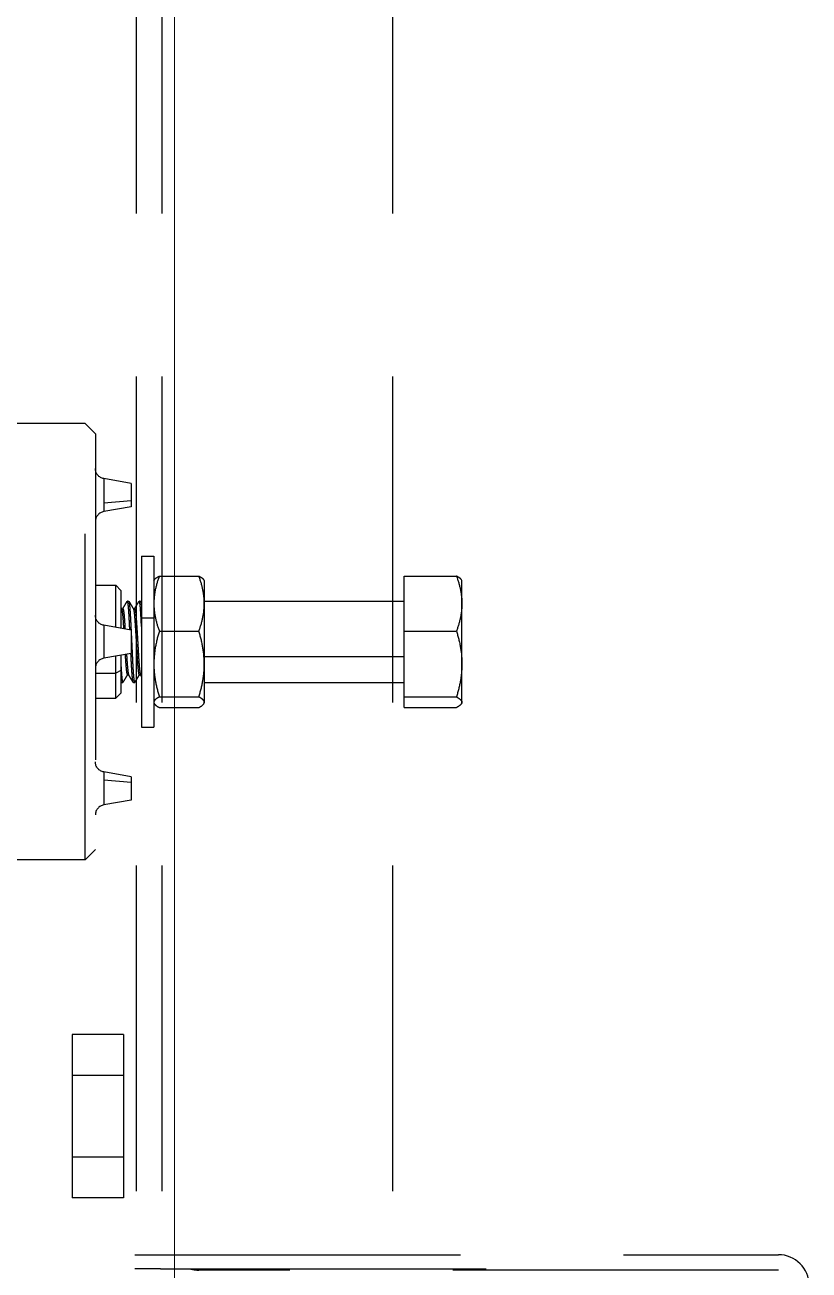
# Model space of a CAD drawing. Extents: x -32000 to 416743, y -254124 to 144214.
# Drawn here: x 255470.8 to 255623.8, y 64387.7 to 64630.4 of the extents above; entities that cross this region are included whole.
import ezdxf

# ---------------------------------------------------------------- set-up
doc = ezdxf.new("R2010")
doc.units = 0
doc.header["$LTSCALE"] = 10
doc.linetypes.add('XFM1Q40$0$HIDDEN', pattern=[9.525, 6.35, -3.175])
doc.layers.add('XFM1Q40$0$M-EQPM-MAU', color=22, linetype='Continuous')
doc.layers.add('XFM7P40ICA$0$H12PL4$0$L40_19_MEJI', color=252, linetype='Continuous')

# ---------------------------------------------------------------- blocks, each defined once
blk = doc.blocks.new('XFM1Q40')
at = {"color": 252, "linetype": 'XFM1Q40$0$HIDDEN'}
for p, q in [((255482.59, 64552.67, 84.67), (255467.59, 64552.67, 84.67)), ((255484.59, 64550.67, 84.67), (255482.59, 64552.67, 84.67)), ((255491.59, 64541.02, 101.17), (255486.24, 64541.96, 101.17)), ((255491.59, 64537.62, 103.14), (255486.24, 64537.15, 103.95)), ((255491.59, 64536.49, 101.17), (255486.24, 64535.54, 101.17)), ((255493.59, 64526.83, 86.67), (255496, 64526.83, 86.67)), ((255496, 64522.08, 86.67), (255496.08, 64522.22, 86.67)), ((255497.07, 64522.98, 91.69), (255504.77, 64522.98, 91.69)), ((255505.83, 64522.08, 86.67), (255505.75, 64522.22, 86.67)), ((255544.79, 64512.24, 100.27), (255544.79, 64522.98, 91.69)), ((255544.79, 64522.98, 91.69), (255555, 64522.98, 91.69)), ((255556.07, 64522.08, 86.67), (255555.99, 64522.22, 86.67)), ((255484.59, 64521.17, 86.67), (255488.59, 64521.17, 86.67)), ((255489.59, 64520.17, 86.67), (255488.59, 64521.17, 86.67)), ((255490.84, 64518.11, 86.67), (255491.08, 64518.11, 86.67)), ((255493.15, 64518.11, 86.67), (255493.39, 64518.11, 86.67)), ((255505.82, 64518.11, 86.67), (255505.82, 64518.11, 86.67)), ((255505.83, 64518.11, 86.67), (255544.79, 64518.11, 86.67)), ((255489.68, 64516.61, 86.67), (255489.95, 64516.61, 86.67)), ((255491.99, 64516.61, 86.67), (255492.26, 64516.61, 86.67)), ((255493.59, 64514.86, 102.66), (255496, 64514.86, 102.66)), ((255491.59, 64512.44, 117.67), (255486.24, 64513.38, 117.67)), ((255497.07, 64512.24, 100.27), (255504.77, 64512.24, 100.27)), ((255544.79, 64499.43, 95.26), (255544.79, 64512.24, 100.27)), ((255544.79, 64512.24, 100.27), (255555, 64512.24, 100.27)), ((255491.59, 64507.91, 117.67), (255486.24, 64506.96, 117.67)), ((255491.56, 64507.28, 94.07), (255491.8, 64507.28, 94.07)), ((255492.69, 64507.83, 92.67), (255492.98, 64507.83, 92.67)), ((255505.83, 64507.28, 94.07), (255544.79, 64507.28, 94.07)), ((255484.59, 64504.04, 95.8), (255488.59, 64504.04, 95.8)), ((255489.59, 64504.59, 94.97), (255488.59, 64504.04, 95.8)), ((255490.82, 64503.73, 86.67), (255491.09, 64503.73, 86.67)), ((255493.13, 64503.73, 86.67), (255493.4, 64503.73, 86.67)), ((255489.59, 64500.17, 86.67), (255488.59, 64499.17, 86.67)), ((255489.69, 64502.23, 86.67), (255489.92, 64502.23, 86.67)), ((255492, 64502.23, 86.67), (255492.23, 64502.23, 86.67)), ((255505.85, 64502.23, 86.67), (255544.79, 64502.23, 86.67)), ((255484.59, 64499.17, 86.67), (255488.59, 64499.17, 86.67)), ((255496, 64498.26, 86.67), (255496.08, 64498.12, 86.67)), ((255497.07, 64499.43, 95.26), (255504.77, 64499.43, 95.26)), ((255505.83, 64498.26, 86.67), (255505.75, 64498.12, 86.67)), ((255544.79, 64497.36, 81.66), (255544.79, 64499.43, 95.26)), ((255544.79, 64499.43, 95.26), (255555, 64499.43, 95.26)), ((255556.07, 64498.26, 86.67), (255555.99, 64498.12, 86.67)), ((255497.07, 64497.36, 81.66), (255504.77, 64497.36, 81.66)), ((255544.79, 64497.36, 81.66), (255555, 64497.36, 81.66)), ((255493.59, 64493.51, 86.67), (255496, 64493.51, 86.67)), ((255491.59, 64483.86, 101.17), (255486.24, 64484.8, 101.17)), ((255491.59, 64482.73, 103.14), (255486.24, 64483.2, 103.95)), ((255491.59, 64479.33, 101.17), (255486.24, 64478.38, 101.17)), ((255484.59, 64469.67, 84.67), (255482.59, 64467.67, 84.67)), ((255482.59, 64467.67, 84.67), (255467.59, 64467.67, 84.67))]:
    blk.add_line(p, q, dxfattribs=at)
at = {"color": 252, "linetype": 'XFM1Q40$0$HIDDEN', "extrusion": (-1, -7.77156e-16, -6.59239e-17)}
blk.add_arc((-64510.17, 84.67, -255482.59), 42.5, 0, 180, dxfattribs=at)
at = {"color": 252, "linetype": 'XFM1Q40$0$HIDDEN', "extrusion": (1, 7.77156e-16, 6.59239e-17)}
for centre, radius, start, end in [((64510.17, 84.67, 255484.59), 40.5, 0, 180), ((64538.75, 101.17, 255486.24), 3.21, 0, 120), ((64538.75, 101.17, 255491.59), 2.27, 0, 120), ((64538.75, 101.17, 255486.24), 3.21, 120, 180), ((64538.75, 101.17, 255491.59), 2.27, 120, 180), ((64510.17, 117.67, 255486.24), 3.21, 0, 180), ((64510.17, 117.67, 255491.59), 2.27, 0, 180), ((64481.59, 101.17, 255486.24), 3.21, 0, 60), ((64481.59, 101.17, 255486.24), 3.21, 60, 180), ((64481.59, 101.17, 255491.59), 2.27, 0, 60), ((64481.59, 101.17, 255491.59), 2.27, 60, 180)]:
    blk.add_arc(centre, radius, start, end, dxfattribs=at)
at = {"color": 252, "linetype": 'XFM1Q40$0$HIDDEN', "extrusion": (6.59239e-17, -2.22045e-16, -1)}
for centre in [(-255486.59, 64543.93, -101.17), (-255486.59, 64515.35, -117.67), (-255486.59, 64486.77, -101.17)]:
    blk.add_arc(centre, 2, 280, 0, dxfattribs=at)
at = {"color": 252, "linetype": 'XFM1Q40$0$HIDDEN'}
for centre in [(255486.59, 64533.57, 101.17), (255486.59, 64504.99, 117.67), (255486.59, 64476.42, 101.17)]:
    blk.add_arc(centre, 2, 100, 180, dxfattribs=at)
at = {"color": 252, "linetype": 'XFM1Q40$0$HIDDEN', "extrusion": (1, 8.76431e-16, 9.95038e-17)}
for centre, radius, start, end in [((64510.17, 86.67, 255493.59), 16.66, 0, 73.6602), ((64510.17, 86.67, 255496), 16.66, 0, 73.6602), ((64510.17, 86.67, 255505.83), 11.91, 0, 51.3671), ((64510.17, 86.67, 255505.83), 11.91, 51.3671, 111.3671), ((64510.17, 86.67, 255493.59), 16.66, 73.6602, 180), ((64510.17, 86.67, 255496), 16.66, 73.6602, 180), ((64510.17, 86.67, 255505.83), 11.91, 111.3671, 171.3671), ((64510.17, 86.67, 255505.83), 11.91, 171.3671, 180)]:
    blk.add_arc(centre, radius, start, end, dxfattribs=at)
at = {"color": 252, "linetype": 'XFM1Q40$0$HIDDEN', "extrusion": (-1, -8.76431e-16, -9.95038e-17)}
for start, end in [(128.6329, 180), (68.6329, 128.6329), (8.6329, 68.6329), (0, 8.6329)]:
    blk.add_arc((-64510.17, 86.67, -255556.07), 11.91, start, end, dxfattribs=at)
at = {"color": 252, "linetype": 'XFM1Q40$0$HIDDEN', "extrusion": (-1, -9.80954e-16, -1.14927e-16)}
for start, end in [(104.7181, 180), (56.0949, 75.2819), (0, 56.0949)]:
    blk.add_arc((-64510.17, 86.67, -255488.59), 11, start, end, dxfattribs=at)
at = {"color": 252, "linetype": 'XFM1Q40$0$HIDDEN', "extrusion": (1, 9.80954e-16, 1.14927e-16)}
for start, end in [(0, 74.8209), (105.1791, 123.9051), (123.9051, 180)]:
    blk.add_arc((64510.17, 86.67, 255489.59), 10, start, end, dxfattribs=at)
at = {"color": 252, "linetype": 'XFM1Q40$0$HIDDEN'}
for points, knots in [([(255497.07, 64522.98, 91.69), (255496.74, 64522.1, 92.39), (255496.47, 64521.22, 93.1), (255496.1, 64519.43, 94.53), (255496, 64518.52, 95.25), (255496, 64517.61, 95.98)], [0.000000238, 0.000000238, 0.000000238, 0.000000238, 0.003479813, 0.003479813, 0.006959387, 0.006959387, 0.006959387, 0.006959387]), ([(255496.08, 64522.22, 86.67), (255496.13, 64522.31, 87.23), (255496.2, 64522.39, 87.78), (255496.47, 64522.64, 89.46), (255496.74, 64522.81, 90.58), (255497.07, 64522.98, 91.69)], [0.008751144, 0.008751144, 0.008751144, 0.008751144, 0.010425951, 0.010425951, 0.013892515, 0.013892515, 0.013892515, 0.013892515]), ([(255505.83, 64517.61, 95.98), (255505.83, 64518.07, 95.62), (255505.81, 64518.52, 95.25), (255505.71, 64519.43, 94.53), (255505.64, 64519.88, 94.17), (255505.36, 64521.22, 93.09), (255505.09, 64522.11, 92.39), (255504.77, 64522.98, 91.69)], [0.006959387, 0.006959387, 0.006959387, 0.006959387, 0.008692669, 0.008692669, 0.010425951, 0.010425951, 0.013892515, 0.013892515, 0.013892515, 0.013892515]), ([(255504.77, 64522.98, 91.69), (255505.09, 64522.81, 90.57), (255505.36, 64522.64, 89.45), (255505.63, 64522.39, 87.78), (255505.7, 64522.31, 87.23), (255505.75, 64522.22, 86.67)], [0.000000238, 0.000000238, 0.000000238, 0.000000238, 0.003479813, 0.003479813, 0.005157916, 0.005157916, 0.005157916, 0.005157916]), ([(255555, 64522.98, 91.69), (255555.33, 64522.1, 92.39), (255555.59, 64521.22, 93.1), (255555.96, 64519.43, 94.53), (255556.07, 64518.52, 95.25), (255556.07, 64517.61, 95.98)], [0.000000238, 0.000000238, 0.000000238, 0.000000238, 0.003479813, 0.003479813, 0.006959387, 0.006959387, 0.006959387, 0.006959387]), ([(255555.99, 64522.22, 86.67), (255555.94, 64522.31, 87.23), (255555.87, 64522.39, 87.78), (255555.59, 64522.64, 89.46), (255555.33, 64522.81, 90.58), (255555, 64522.98, 91.69)], [0.008751144, 0.008751144, 0.008751144, 0.008751144, 0.010425951, 0.010425951, 0.013892515, 0.013892515, 0.013892515, 0.013892515]), ([(255496, 64517.61, 95.98), (255496, 64517.15, 96.34), (255496.03, 64516.7, 96.71), (255496.12, 64515.79, 97.43), (255496.2, 64515.34, 97.79), (255496.47, 64514, 98.87), (255496.74, 64513.11, 99.57), (255497.07, 64512.24, 100.27)], [0.006959387, 0.006959387, 0.006959387, 0.006959387, 0.008692669, 0.008692669, 0.010425951, 0.010425951, 0.013892515, 0.013892515, 0.013892515, 0.013892515]), ([(255504.77, 64512.24, 100.27), (255505.09, 64513.12, 99.57), (255505.36, 64514, 98.86), (255505.73, 64515.79, 97.43), (255505.83, 64516.69, 96.71), (255505.83, 64517.61, 95.98)], [0.000000238, 0.000000238, 0.000000238, 0.000000238, 0.003479813, 0.003479813, 0.006959387, 0.006959387, 0.006959387, 0.006959387]), ([(255556.07, 64517.61, 95.98), (255556.07, 64517.15, 96.34), (255556.04, 64516.7, 96.71), (255555.94, 64515.79, 97.43), (255555.87, 64515.34, 97.79), (255555.59, 64514, 98.87), (255555.33, 64513.11, 99.57), (255555, 64512.24, 100.27)], [0.006959387, 0.006959387, 0.006959387, 0.006959387, 0.008692669, 0.008692669, 0.010425951, 0.010425951, 0.013892515, 0.013892515, 0.013892515, 0.013892515]), ([(255497.07, 64512.24, 100.27), (255496.74, 64511.2, 99.87), (255496.47, 64510.13, 99.45), (255496.1, 64507.99, 98.61), (255496, 64506.91, 98.19), (255496, 64505.83, 97.77)], [0.012270797, 0.012270797, 0.012270797, 0.012270797, 0.015749711, 0.015749711, 0.019228625, 0.019228625, 0.019228625, 0.019228625]), ([(255505.83, 64505.83, 97.77), (255505.83, 64506.91, 98.19), (255505.73, 64507.99, 98.61), (255505.36, 64510.13, 99.45), (255505.09, 64511.2, 99.87), (255504.77, 64512.24, 100.27)], [0.011985728, 0.011985728, 0.011985728, 0.011985728, 0.015455748, 0.015455748, 0.018925767, 0.018925767, 0.018925767, 0.018925767]), ([(255555, 64512.24, 100.27), (255555.32, 64511.2, 99.87), (255555.6, 64510.13, 99.45), (255555.97, 64507.99, 98.61), (255556.07, 64506.91, 98.19), (255556.07, 64505.83, 97.77)], [0.012270797, 0.012270797, 0.012270797, 0.012270797, 0.015749711, 0.015749711, 0.019228625, 0.019228625, 0.019228625, 0.019228625]), ([(255496, 64505.83, 97.77), (255496, 64505.29, 97.56), (255496.03, 64504.75, 97.34), (255496.12, 64503.66, 96.92), (255496.2, 64503.12, 96.71), (255496.48, 64501.51, 96.08), (255496.74, 64500.46, 95.67), (255497.07, 64499.43, 95.26)], [0.019228625, 0.019228625, 0.019228625, 0.019228625, 0.020969115, 0.020969115, 0.022709605, 0.022709605, 0.026190586, 0.026190586, 0.026190586, 0.026190586]), ([(255504.77, 64499.43, 95.26), (255505.09, 64500.46, 95.67), (255505.36, 64501.51, 96.08), (255505.64, 64503.12, 96.71), (255505.71, 64503.66, 96.92), (255505.81, 64504.75, 97.34), (255505.83, 64505.29, 97.56), (255505.83, 64505.83, 97.77)], [0.005041565, 0.005041565, 0.005041565, 0.005041565, 0.008513646, 0.008513646, 0.010249687, 0.010249687, 0.011985728, 0.011985728, 0.011985728, 0.011985728]), ([(255556.07, 64505.83, 97.77), (255556.07, 64505.29, 97.56), (255556.04, 64504.75, 97.34), (255555.94, 64503.66, 96.92), (255555.87, 64503.12, 96.71), (255555.59, 64501.51, 96.08), (255555.32, 64500.46, 95.67), (255555, 64499.43, 95.26)], [0.019228625, 0.019228625, 0.019228625, 0.019228625, 0.020969115, 0.020969115, 0.022709605, 0.022709605, 0.026190586, 0.026190586, 0.026190586, 0.026190586]), ([(255497.07, 64499.43, 95.26), (255496.74, 64499.26, 94.15), (255496.47, 64499.09, 93.03), (255496.1, 64498.74, 90.77), (255496, 64498.57, 89.62), (255496, 64498.39, 88.46)], [0.000000238, 0.000000238, 0.000000238, 0.000000238, 0.003479813, 0.003479813, 0.006959387, 0.006959387, 0.006959387, 0.006959387]), ([(255496, 64498.39, 88.46), (255496, 64498.31, 87.89), (255496.03, 64498.22, 87.31), (255496.12, 64498.04, 86.16), (255496.2, 64497.96, 85.59), (255496.47, 64497.7, 83.89), (255496.74, 64497.53, 82.77), (255497.07, 64497.36, 81.66)], [0.006959387, 0.006959387, 0.006959387, 0.006959387, 0.008692669, 0.008692669, 0.010425951, 0.010425951, 0.013892515, 0.013892515, 0.013892515, 0.013892515]), ([(255505.83, 64498.39, 88.46), (255505.83, 64498.48, 89.04), (255505.81, 64498.57, 89.62), (255505.71, 64498.74, 90.77), (255505.64, 64498.83, 91.34), (255505.36, 64499.09, 93.03), (255505.09, 64499.26, 94.15), (255504.77, 64499.43, 95.26)], [0.006959387, 0.006959387, 0.006959387, 0.006959387, 0.008692669, 0.008692669, 0.010425951, 0.010425951, 0.013892515, 0.013892515, 0.013892515, 0.013892515]), ([(255504.77, 64497.36, 81.66), (255505.09, 64497.53, 82.78), (255505.36, 64497.7, 83.9), (255505.73, 64498.04, 86.16), (255505.83, 64498.22, 87.3), (255505.83, 64498.39, 88.46)], [0.000000238, 0.000000238, 0.000000238, 0.000000238, 0.003479813, 0.003479813, 0.006959387, 0.006959387, 0.006959387, 0.006959387]), ([(255555, 64499.43, 95.26), (255555.33, 64499.26, 94.15), (255555.59, 64499.09, 93.03), (255555.96, 64498.74, 90.77), (255556.07, 64498.57, 89.62), (255556.07, 64498.39, 88.46)], [0.000000238, 0.000000238, 0.000000238, 0.000000238, 0.003479813, 0.003479813, 0.006959387, 0.006959387, 0.006959387, 0.006959387]), ([(255556.07, 64498.39, 88.46), (255556.07, 64498.31, 87.89), (255556.04, 64498.22, 87.31), (255555.94, 64498.04, 86.16), (255555.87, 64497.96, 85.59), (255555.59, 64497.7, 83.89), (255555.33, 64497.53, 82.77), (255555, 64497.36, 81.66)], [0.006959387, 0.006959387, 0.006959387, 0.006959387, 0.008692669, 0.008692669, 0.010425951, 0.010425951, 0.013892515, 0.013892515, 0.013892515, 0.013892515])]:
    blk.add_open_spline(points, degree=3, knots=knots, dxfattribs=at)
for points in [[(255489.94, 64516.61, 86.1), (255490.82, 64518.09, 86.09)], [(255491.11, 64518.09, 87.29), (255492.01, 64516.58, 87.29)], [(255492.24, 64516.61, 86.1), (255493.13, 64518.09, 86.09)], [(255493.42, 64518.09, 87.29), (255493.59, 64517.8, 87.29)], [(255489.59, 64516.76, 87.29), (255489.7, 64516.58, 87.29)], [(255490.83, 64503.73, 86.06), (255489.95, 64502.26, 86.06)], [(255491.97, 64502.26, 87.26), (255491.07, 64503.76, 87.25)], [(255493.14, 64503.73, 86.06), (255492.26, 64502.26, 86.06)], [(255493.59, 64503.42, 87.25), (255493.38, 64503.76, 87.25)], [(255489.66, 64502.26, 87.26), (255489.59, 64502.38, 87.26)]]:
    blk.add_open_spline(points, degree=1, dxfattribs=at)
for points, weights, knots in [([(255491.31, 64512.49, 94.27), (255491.24, 64513.94, 93.82), (255491.18, 64515.13, 92.87), (255491, 64518.39, 90.26), (255490.82, 64518.09, 86.09)], [0.937945327815, 0.951190250769, 1, 0.876286463219, 0.981049661807], [0.44740862, 0.44740862, 0.44740862, 0.45098039, 0.45098039, 0.46003344, 0.46003344, 0.46003344]), ([(255491.08, 64518.11, 86.67), (255491.25, 64518.11, 90.49), (255491.41, 64515.13, 92.87), (255491.48, 64513.92, 93.84), (255491.55, 64512.44, 94.28)], [0.966219245603, 0.885848980212, 1, 0.950500475929, 0.937578078455], [0.59948985, 0.59948985, 0.59948985, 0.60784314, 0.60784314, 0.61146539, 0.61146539, 0.61146539]), ([(255493.59, 64513.17, 94.02), (255493.53, 64514.23, 93.59), (255493.49, 64515.13, 92.87), (255493.31, 64518.39, 90.26), (255493.13, 64518.09, 86.09)], [0.946225770801, 0.96276346299, 1, 0.876286463219, 0.981049661807], [0.38943199, 0.38943199, 0.38943199, 0.39215686, 0.39215686, 0.40120991, 0.40120991, 0.40120991]), ([(255489.7, 64516.58, 87.29), (255489.85, 64516.32, 90), (255490, 64514.19, 91.7), (255490.04, 64513.51, 92.25), (255490.09, 64512.7, 92.59)], [0.951093392787, 0.898210738859, 1, 0.9648271399, 0.94812240917], [0.54157093, 0.54157093, 0.54157093, 0.54901961, 0.54901961, 0.55159347, 0.55159347, 0.55159347]), ([(255489.95, 64516.61, 86.67), (255490.12, 64516.61, 89.77), (255490.28, 64514.19, 91.7), (255490.33, 64513.48, 92.27), (255490.38, 64512.65, 92.62)], [0.966219245603, 0.885848980212, 1, 0.963725471558, 0.947094091158], [0.54066633, 0.54066633, 0.54066633, 0.54901961, 0.54901961, 0.55167409, 0.55167409, 0.55167409]), ([(255492.01, 64516.58, 87.29), (255492.16, 64516.32, 90), (255492.3, 64514.19, 91.7), (255492.5, 64511.29, 94.02), (255492.69, 64507.83, 92.67)], [0.951093392787, 0.898210738859, 1, 0.866025403784, 1], [0.60039446, 0.60039446, 0.60039446, 0.60784314, 0.60784314, 0.61764706, 0.61764706, 0.61764706]), ([(255492.26, 64516.61, 86.67), (255492.43, 64516.61, 89.77), (255492.59, 64514.19, 91.7), (255492.79, 64511.29, 94.02), (255492.98, 64507.83, 92.67)], [0.966219245603, 0.885848980212, 1, 0.866025403784, 1], [0.59948985, 0.59948985, 0.59948985, 0.60784314, 0.60784314, 0.61764706, 0.61764706, 0.61764706]), ([(255490.39, 64507.69, 92.62), (255490.58, 64504.35, 91.22), (255490.77, 64503.81, 87.64), (255490.79, 64503.73, 87.16), (255490.82, 64503.73, 86.67)], [0.994227373612, 0.86897673182, 1, 0.980176423572, 0.966219245603], [0.5590395, 0.5590395, 0.5590395, 0.56862745, 0.56862745, 0.57007809, 0.57007809, 0.57007809]), ([(255490.67, 64507.75, 92.64), (255490.86, 64504.36, 91.26), (255491.05, 64503.81, 87.64), (255491.06, 64503.78, 87.45), (255491.07, 64503.76, 87.25)], [0.996404716472, 0.867847835758, 1, 0.991883649481, 0.984750696525], [0.55895689, 0.55895689, 0.55895689, 0.56862745, 0.56862745, 0.56922138, 0.56922138, 0.56922138]), ([(255492, 64502.23, 86.67), (255491.97, 64502.23, 87.27), (255491.95, 64502.32, 87.87), (255491.75, 64503.01, 92.4), (255491.56, 64507.28, 94.07)], [0.966219245603, 0.980176423572, 1, 0.866025403784, 1], [0.42992191, 0.42992191, 0.42992191, 0.43137255, 0.43137255, 0.44117647, 0.44117647, 0.44117647]), ([(255491.8, 64507.28, 94.07), (255491.99, 64503.01, 92.4), (255492.18, 64502.32, 87.87), (255492.22, 64502.19, 86.97), (255492.26, 64502.26, 86.06)], [1, 0.866025403784, 1, 0.970179475685, 0.953634060167], [0.61764706, 0.61764706, 0.61764706, 0.62745098, 0.62745098, 0.62963317, 0.62963317, 0.62963317]), ([(255492.69, 64507.83, 92.67), (255492.88, 64504.37, 91.32), (255493.07, 64503.81, 87.64), (255493.1, 64503.73, 87.16), (255493.13, 64503.73, 86.67)], [1, 0.866025403784, 1, 0.980176423572, 0.966219245603], [0.61764706, 0.61764706, 0.61764706, 0.62745098, 0.62745098, 0.62890162, 0.62890162, 0.62890162]), ([(255492.98, 64507.83, 92.67), (255493.17, 64504.37, 91.32), (255493.36, 64503.81, 87.64), (255493.37, 64503.78, 87.45), (255493.38, 64503.76, 87.25)], [1, 0.866025403784, 1, 0.991883649481, 0.984750696525], [0.61764706, 0.61764706, 0.61764706, 0.62745098, 0.62745098, 0.62804491, 0.62804491, 0.62804491]), ([(255489.59, 64505.33, 92.96), (255489.74, 64502.8, 91.02), (255489.87, 64502.32, 87.87), (255489.91, 64502.19, 86.97), (255489.95, 64502.26, 86.06)], [0.946584675497, 0.902860590163, 1, 0.970179475685, 0.953634060167], [0.561519035, 0.561519035, 0.561519035, 0.568627451, 0.568627451, 0.570809641, 0.570809641, 0.570809641]), ([(255489.69, 64502.23, 86.67), (255489.66, 64502.23, 87.27), (255489.64, 64502.32, 87.87), (255489.61, 64502.41, 88.43), (255489.59, 64502.57, 88.97)], [0.966219245603, 0.980176423572, 1, 0.981189853753, 0.967661628286], [0.488745439, 0.488745439, 0.488745439, 0.490196078, 0.490196078, 0.491572557, 0.491572557, 0.491572557])]:
    blk.add_rational_spline(points, weights, degree=2, knots=knots, dxfattribs=at)
for points, weights in [([(255493.39, 64518.11, 86.67), (255493.49, 64518.11, 88.83), (255493.59, 64517.02, 90.68)], [0.966219245603, 0.919203944533, 0.93875499719]), ([(255491.59, 64511.68, 94.47), (255491.7, 64509.42, 94.91), (255491.8, 64507.28, 94.07)], [0.933403369218, 0.927897064234, 1]), ([(255491.56, 64507.28, 94.07), (255491.55, 64507.58, 94.19), (255491.53, 64507.9, 94.28)], [1, 0.989101589304, 0.979976281256]), ([(255505.85, 64502.23, 86.67), (255505.84, 64502.23, 86.93), (255505.83, 64502.25, 87.18)], [0.966219245603, 0.972041373987, 0.978884300537])]:
    blk.add_rational_spline(points, weights, degree=2, dxfattribs=at)
at = {"layer": 'XFM1Q40$0$M-EQPM-MAU', "color": 252, "linetype": 'XFM1Q40$0$HIDDEN'}
for p, q in [((255492.54, 65133.35, 2.49), (255492.54, 64387.98, 1.72)), ((255492.54, 65133.35, 2.49), (255492.54, 64387.98, 1.72)), ((255497.54, 65133.35, 7.49), (255497.54, 64387.98, 6.72)), ((255542.54, 65133.35, 2.49), (255542.54, 64387.98, 1.72)), ((255490.05, 64433.63, -117.77), (255480.05, 64433.63, -117.77)), ((255490.05, 64433.63, -71.77), (255480.05, 64433.63, -71.77)), ((255480.05, 64433.63, -25.77), (255480.05, 64425.68, -11.99)), ((255490.05, 64433.63, -25.77), (255480.05, 64433.63, -25.77)), ((255490.05, 64433.63, -25.77), (255490.05, 64425.68, -11.99)), ((255490.05, 64425.68, -11.99), (255480.05, 64425.68, -11.99)), ((255480.05, 64425.68, -11.99), (255480.05, 64409.77, -11.99)), ((255490.05, 64425.68, -11.99), (255490.05, 64409.77, -11.99)), ((255480.05, 64409.77, -11.99), (255480.05, 64401.81, -25.77)), ((255490.05, 64409.77, -11.99), (255480.05, 64409.77, -11.99)), ((255490.05, 64409.77, -11.99), (255490.05, 64401.81, -25.77)), ((255490.05, 64401.81, -117.77), (255480.05, 64401.81, -117.77)), ((255490.05, 64401.81, -71.77), (255480.05, 64401.81, -71.77)), ((255490.05, 64401.81, -25.77), (255480.05, 64401.81, -25.77)), ((255492.32, 64390.75, -3.25), (255617.77, 64390.75, -3.25)), ((255497.32, 64387.98, 4.29), (255567.32, 64387.98, 4.29)), ((255617.77, 64387.75, -3.25), (255504.77, 64387.75, -3.25))]:
    blk.add_line(p, q, dxfattribs=at)
for centre, start, end in [((255617.77, 64384.75, -3.25), 0, 90), ((255504.77, 64393.75, -3.25), 254.1462, 270)]:
    blk.add_arc(centre, 6, start, end, dxfattribs=at)
at = {"layer": 'XFM1Q40$0$M-EQPM-MAU', "color": 252, "linetype": 'XFM1Q40$0$HIDDEN', "extrusion": (3.44509e-16, -1, 0)}
blk.add_arc((255497.32, -0.71, -64387.98), 5, 90, 180, dxfattribs=at)
blk = doc.blocks.new('XFM7P40ICA$0$H12PL4')
at = {"layer": 'XFM7P40ICA$0$H12PL4$0$L40_19_MEJI', "lineweight": 0}
blk.add_line((255500, 32860), (255500, 89775), dxfattribs=at)
blk = doc.blocks.new('XFM7P40ICA')
blk.add_blockref('XFM7P40ICA$0$H12PL4', (0, 0))

msp = doc.modelspace()

# ---------------------------------------------------------------- block references
for name in ['XFM7P40ICA', 'XFM1Q40']:
    msp.add_blockref(name, (0, 0))

doc.saveas('drawing.dxf')
